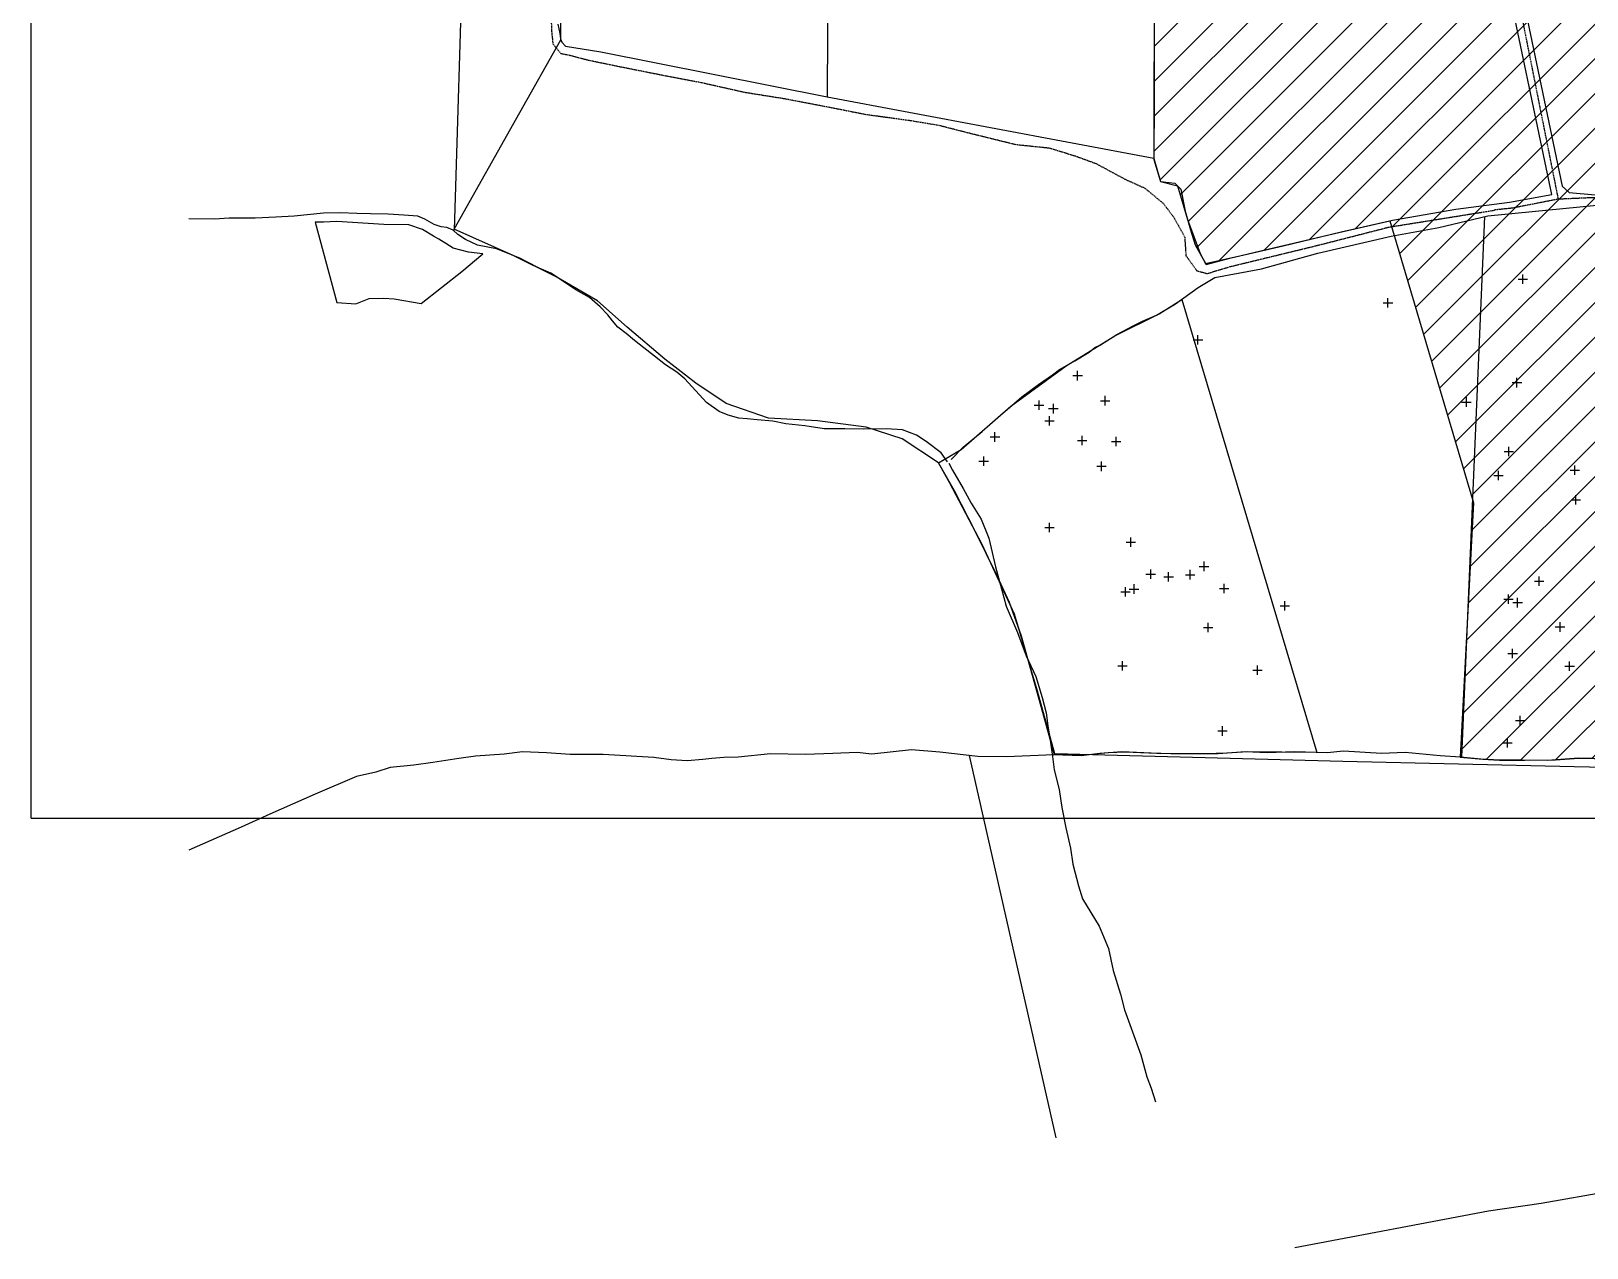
# Model space of a CAD drawing. Header units: feet. Extents: x 442639 to 445151, y 513727 to 516000.
# Drawn here: x 443000 to 443987, y 513727 to 514499 of the extents above; entities that cross this region are included whole.
import ezdxf

# ---------------------------------------------------------------- set-up
doc = ezdxf.new("R2010")
doc.units = ezdxf.units.FT
doc.header["$MEASUREMENT"] = 0
doc.header["$PDMODE"] = 2
doc.header["$PDSIZE"] = 3
doc.linetypes.add('DASHED', pattern=[0.75, 0.5, -0.25])
for name, color, linetype in [('FIELDBOUNDARY', 82, 'CONTINUOUS'), ('FW_AREA97', 8, 'CONTINUOUS'), ('MEDPOT', 72, 'CONTINUOUS'), ('OSGrid', 8, 'CONTINUOUS'), ('PATH', 253, 'DASHED'), ('PDA', 1, 'CONTINUOUS'), ('WATER', 160, 'CONTINUOUS'), ('WOOD', 34, 'CONTINUOUS')]:
    doc.layers.add(name, color=color, linetype=linetype)

msp = doc.modelspace()

# ---------------------------------------------------------------- hatches: boundary and pattern name
at = {"layer": 'FW_AREA97', "ltscale": 100}
h = msp.add_hatch(dxfattribs=at)
h.set_pattern_fill('ANSI31', color=8, scale=125, style=0)
h.paths.add_polyline_path([(443587.98, 515216.42), (443587.01, 515217.52), (443572.6, 515207.83), (443554.94, 515197.49), (443537.91, 515187.54), (443512.94, 515172.36), (443493.96, 515160.98), (443460.41, 515139.8), (443431.98, 515122.34), (443414.9, 515111.47), (443405.38, 515106.05), (443399.1, 515103.48), (443393.6, 515101.23), (443388.41, 515100.39), (443382.73, 515099.19), (443382.07, 515096.91), (443382.4, 515095.15), (443383.54, 515088.92), (443383.56, 515083.88), (443382.19, 515078.12), (443381.03, 515073.43), (443384.22, 515057.63), (443318.71, 515029.56), (443254, 515002.67), (443234.43, 514993.64), (443208.08, 514982), (443180.76, 514970.83), (443151.71, 514959.13), (443125.98, 514948.74), (443135.65, 514903.45), (443139.61, 514884.67), (443178.62, 514701.91), (443209.06, 514703.71), (443226.82, 514704.52), (443230.58, 514708.16), (443242.22, 514710.21), (443252.61, 514710.95), (443261.81, 514711.15), (443272.89, 514709.47), (443279.94, 514710.57), (443284.83, 514712.06), (443293.88, 514712.38), (443306.49, 514711.4), (443312.9, 514711.58), (443321.46, 514712.02), (443331.49, 514712.65), (443343.24, 514714.16), (443419.66, 514722.59), (443437.93, 514724.52), (443451.34, 514726.38), (443463.09, 514728.09), (443474.14, 514729.71), (443483.15, 514730.81), (443493.31, 514731.46), (443499.82, 514717.34), (443505.96, 514717.73), (443516.9, 514718.8), (443528.37, 514721.11), (443537.76, 514722.36), (443555.62, 514723.33), (443565.19, 514722.57), (443571.9, 514721.98), (443575.66, 514722.2), (443577.3, 514722.3), (443621.21, 514712.31), (443656.08, 514706.29), (443682.6, 514701.88), (443707.12, 514697.61), (443718.23, 514696.19), (443714.65, 514598.29), (443713.04, 514556.32), (443712.42, 514504.67), (443712.31, 514456.32), (443712.23, 514418.29), (443716.39, 514403.7), (443727.18, 514401.07), (443733.59, 514379.74), (443741.52, 514358.02), (443744.91, 514351.83), (443767.7, 514356.86), (443784.61, 514360.77), (443804.5, 514365.45), (443826.87, 514370.79), (443845.14, 514375.04), (443861.88, 514378.9), (443915.08, 514200), (443906.52, 514038.62), (443921, 514037.3), (443931.51, 514036.69), (443947.55, 514036.81), (443967.07, 514036.93), (443981.75, 514037.93), (444001.14, 514037.55), (444024.02, 514034.04), (444038.94, 514033.83), (444056.89, 514033.62), (444074.8, 514033.06), (444089.09, 514031.85), (444101.61, 514031.79), (444113.95, 514032.79), (444123.01, 514034.11), (444123.49, 514029.37), (444179.61, 514028.12), (444375.8, 514023.78), (444377.95, 514033.21), (444378.25, 514062.76), (444378.09, 514070.07), (444377.95, 514077.67), (444378.36, 514088.65), (444378.86, 514096.5), (444379.9, 514103.88), (444382.11, 514122.09), (444382.78, 514132.46), (444385.05, 514147.01), (444387.53, 514164.56), (444389.71, 514186.92), (444391.96, 514209.43), (444393.19, 514220.45), (444393.63, 514228.98), (444395.34, 514261.94), (444396.72, 514283.83), (444397.38, 514301.94), (444396.77, 514312.79), (444397.09, 514320.18), (444397.47, 514332.25), (444395.48, 514362.22), (444394.14, 514387.13), (444391.23, 514408.39), (444396.92, 514413.69), (444401.22, 514435.02), (444402.77, 514457.91), (444405.47, 514495.24), (444410.11, 514529.55), (444417.17, 514561.61), (444433.17, 514600.37), (444445.84, 514629.85), (444455.11, 514659.04), (444464.29, 514692.27), (444472.22, 514718.6), (444475.44, 514733.88), (444488.39, 514761.65), (444498.75, 514784.17), (444527.77, 514804.41), (444584.34, 514844.97), (444588.42, 514851.99), (444592.66, 514859.27), (444594.77, 514862.5), (444596.98, 514866.39), (444598.72, 514870.61), (444611.21, 514897.78), (444621.23, 514922.34), (444629.07, 514942.42), (444635.48, 514956.79), (444636.39, 514966.77), (444638.56, 514973.33), (444644.32, 514984.92), (444649.1, 514996.08), (444581.11, 515024.08), (444596.39, 515068.32), (444336.75, 515100), (444319.51, 515100.56), (444303.71, 515101.47), (444281.57, 515103.67), (444245.74, 515107.23), (444205.94, 515110.68), (444194.37, 515112.26), (444162.32, 515117.02), (444139.13, 515119.15), (444119.95, 515119.97), (444093.77, 515121.63), (444085.46, 515122.11), (444057.94, 515138.01), (444004.9, 515142.77), (444002.01, 515131.64), (444000, 515122.42), (443999.07, 515110.47), (443998.89, 515097.84), (443997.84, 515086.91), (443992.67, 515065.27), (443985.83, 515030.17), (443974.5, 514977.22), (443969.91, 514974.09), (443965.16, 514973.73), (443962.39, 514975.36), (443950.05, 514978.69), (443943.97, 514976.45), (443795.15, 514953.04), (443786.9, 514952.36), (443728.66, 514937.26), (443713.62, 514985.75), (443699.92, 514992.36), (443696.24, 515003), (443692.28, 515017.76), (443687.48, 515027.81), (443679.88, 515041.36), (443672.69, 515053.24), (443666.54, 515059.22), (443649.37, 515102.32), (443639.18, 515121.19), (443626.88, 515153.74), (443593.81, 515207.04)])

# ---------------------------------------------------------------- linework, layer by layer
at = {"layer": 'FIELDBOUNDARY', "ltscale": 100}
msp.add_lwpolyline([(443173.67, 514620.01), (443168.56, 514620.01), (443158.71, 514588.27), (443169.65, 514584.62), (443173.3, 514569.29), (443201.03, 514574.4), (443257.22, 514583.16), (443267.44, 514577.32), (443274, 514560.54), (443268.45, 514372.96)], dxfattribs=at)
at = {"layer": 'FIELDBOUNDARY'}
for points in [[(443505.31, 514540.28), (443505.01, 514457.57)], [(443712.5, 514542.34), (443712.23, 514417.77), (443716.39, 514403.7), (443725.57, 514402.65), (443729.31, 514398.98), (443732.17, 514385.04), (443735.37, 514373.08), (443738.51, 514363.53), (443745.3, 514351.12), (443761.17, 514355.35), (443794.19, 514362.99), (443830.94, 514371.77), (443863.67, 514379.31), (443903.78, 514386.33), (443937.75, 514390.66), (443964.73, 514395.5), (443933.17, 514545.91)], [(443941.73, 514542.46), (443971.22, 514400.79), (443975.75, 514396.72), (443992.23, 514395.34), (444012.98, 514398.29), (444031.2, 514399.68), (444064.68, 514404.21), (444084.31, 514406.38), (444111.76, 514409.12), (444142.32, 514412.8), (444177.6, 514417.6), (444198.92, 514419.24), (444220.26, 514421.58), (444238.62, 514424.87), (444252.67, 514422.43), (444271.65, 514421.21), (444287.44, 514420.54), (444300.6, 514418.12), (444316.54, 514414.45), (444335.19, 514412.04), (444354.78, 514411.41), (444365.68, 514411.62), (444380.92, 514413.46), (444398.76, 514416.26)], [(443334.2, 514503.66), (443335.4, 514497.74), (443335.74, 514494.23), (443336.61, 514492.22), (443339.06, 514489.58), (443361.3, 514486.1), (443505.01, 514457.57), (443712.23, 514418.65)], [(443583.71, 514227.45), (443591.25, 514235.23), (443603.22, 514245.32), (443617.73, 514257.98), (443628.39, 514267.3), (443639.02, 514275.02), (443647.92, 514281.17), (443652.28, 514284.49), (443662.17, 514290.12), (443671.16, 514295.47), (443674.71, 514298.51), (443678.34, 514300.25), (443688.75, 514306.77), (443699.44, 514312.39), (443705.09, 514315.3), (443713.85, 514318.95), (443725.98, 514326.14), (443740.35, 514336.5), (443750.86, 514342.82), (443780.55, 514348.42), (443816.22, 514358.42), (443862.69, 514369.03), (443893.09, 514374.71), (443924.11, 514381.99), (443999.73, 514389.41)], [(443907.61, 514038.89), (443922.13, 514381.52)], [(444000.68, 514037.61), (443981.59, 514037.94), (443961.87, 514036.57), (443945.77, 514036.84), (443931.67, 514036.68), (443919.58, 514037.39), (443906.7, 514038.6), (443893.82, 514039.52), (443871.56, 514041.6), (443856.65, 514041.05), (443832.57, 514042.36), (443822.25, 514041.33), (443801.47, 514042.08), (443784.16, 514041.48), (443770.27, 514042.11), (443752.95, 514040.7), (443723.05, 514040.81), (443710.56, 514041.12), (443691.87, 514042.04), (443677.86, 514040.97), (443666.13, 514039.57), (443648.74, 514040.07), (443618.82, 514038.77), (443600.63, 514039.08), (443576.48, 514041.79), (443558.5, 514043.29), (443533.36, 514040.52), (443524.07, 514041.57), (443508.67, 514041.03), (443491.16, 514040.33), (443469.06, 514040.7), (443448.53, 514038.75), (443439.33, 514038.51), (443431.92, 514037.83), (443426.01, 514037.13), (443416.09, 514036.3), (443406.1, 514036.97), (443394.93, 514038.46), (443362.96, 514040.4), (443341.86, 514040.26), (443326.88, 514041.41), (443311.79, 514042.06), (443300.17, 514040.56), (443281.85, 514039.37), (443271.32, 514037.75), (443254.78, 514035.23), (443242.76, 514033.63), (443227.73, 514032.09), (443218.58, 514029.04), (443206.34, 514026.45), (443180.15, 514015.19), (443151.43, 514002.48), (443133.3, 513994.28), (443100.15, 513979.65)], [(443595.03, 514039.71), (443650.14, 513797.26)], [(444001.24, 513763.22), (443957.81, 513755.46), (443924.43, 513750.62), (443801.55, 513727.4)]]:
    msp.add_lwpolyline(points, dxfattribs=at)
at = {"layer": 'FW_AREA97', "color": 8, "ltscale": 100}
msp.add_lwpolyline([(443712.42, 514504.67), (443712.31, 514456.32), (443712.23, 514418.29), (443716.39, 514403.7), (443727.18, 514401.07), (443733.59, 514379.74), (443741.52, 514358.02), (443744.91, 514351.83), (443767.7, 514356.86), (443784.61, 514360.77), (443804.5, 514365.45), (443826.87, 514370.79), (443845.14, 514375.04), (443861.88, 514378.9), (443915.08, 514200), (443906.52, 514038.62), (443921, 514037.3), (443931.51, 514036.69), (443947.55, 514036.81), (443967.07, 514036.93), (443981.75, 514037.93), (444001.14, 514037.55)], dxfattribs=at)
at = {"layer": 'FW_AREA97', "ltscale": 100}
msp.add_lwpolyline([(443729.98, 514329.03), (443815.51, 514041.58), (443793.45, 514041.8), (443777.68, 514041.77), (443771.8, 514042.04), (443758.6, 514041.16), (443744.89, 514040.73), (443729.09, 514040.79), (443714.18, 514041.03), (443703.66, 514041.46), (443694.27, 514041.92), (443683.27, 514041.38), (443668.57, 514039.86), (443649.23, 514040.05), (443640.81, 514070.72), (443628.16, 514115.44), (443620.55, 514136.72), (443612.73, 514153.71), (443598.94, 514182.09), (443585.66, 514207.54), (443575.6, 514225.38), (443589.93, 514233.87), (443621.47, 514261.25), (443656.61, 514286.96), (443687.45, 514305.96), (443715.5, 514319.93)], close=True, dxfattribs=at)
at = {"layer": 'MEDPOT'}
for p in [(443946.25, 514341.9), (443860.72, 514326.82), (443740.2, 514303.4), (443663.88, 514280.67), (443942.55, 514276.2), (443639.37, 514261.91), (443648.47, 514259.72), (443681.29, 514264.77), (443910.47, 514263.93), (443646.04, 514252.01), (443611.43, 514241.77), (443666.75, 514239.51), (443688.27, 514238.91), (443937.43, 514232.54), (443604.27, 514226.35), (443678.96, 514223.13), (443979.29, 514220.72), (443930.78, 514217.25), (443979.84, 514201.85), (443646, 514184.39), (443697.62, 514175.06), (443744.03, 514159.67), (443710.2, 514154.75), (443721.59, 514153.05), (443735.27, 514154.39), (443956.58, 514150.29), (443694.2, 514143.55), (443699.65, 514145.29), (443756.76, 514145.69), (443937.16, 514138.85), (443795.33, 514134.63), (443942.97, 514136.67), (443746.65, 514120.91), (443969.88, 514121.23), (443939.8, 514104.39), (443692.35, 514096.58), (443777.94, 514093.81), (443975.98, 514096.39), (443944.68, 514061.96), (443755.74, 514055.28), (443936.52, 514047.81)]:
    msp.add_point(p, dxfattribs=at)
at = {"layer": 'OSGrid', "ltscale": 100}
for points in [[(443000, 514000), (444000, 514000), (444000, 516000)], [(443000, 514000), (443000, 515900)], [(443000, 514000), (443000, 515000), (445000, 515000)], [(443000, 514000), (444900, 514000)]]:
    msp.add_lwpolyline(points, dxfattribs=at)
at = {"layer": 'PATH'}
for points in [[(443939.71, 514537.78), (443968.22, 514394.84), (443968.58, 514392.54)], [(444023.72, 514394.9), (443968.58, 514392.54), (443939.89, 514386.92), (443928.47, 514385.72), (443927.96, 514385.32), (443861.19, 514374.65), (443816.5, 514363.21), (443760.37, 514349.56), (443745.9, 514345.21), (443739.63, 514347.01), (443732.79, 514356.53), (443731.99, 514368.34), (443725.1, 514380.76), (443718.35, 514389.77), (443706.71, 514399.37), (443694.71, 514404.77), (443675.68, 514414.99), (443662.16, 514419.92), (443645.85, 514424.89), (443624.79, 514427.05), (443595.21, 514434.35), (443576, 514439.27), (443557.85, 514442.28), (443529.52, 514446.16), (443507.49, 514450.53), (443478.39, 514456.12), (443452.96, 514460.15), (443425.56, 514466.32), (443402.94, 514470.6), (443372.24, 514476.72), (443352.81, 514480.75), (443342.46, 514483.52), (443336.18, 514484.83), (443331.18, 514490.91), (443330.42, 514498.92), (443330.13, 514505.63)]]:
    msp.add_lwpolyline(points, dxfattribs=at)
at = {"layer": 'PDA', "ltscale": 100}
msp.add_lwpolyline([(444165.32, 514028.44), (443978.78, 514032.57), (443832.19, 514035.82), (443649.45, 514040.85), (443638.31, 514080.48), (443623.75, 514129.43), (443603.23, 514173.48), (443582.67, 514212.84), (443575.59, 514225.41), (443552.63, 514240.65), (443529.77, 514248.06), (443498.79, 514251.97), (443467.68, 514253.7), (443440.85, 514263.01), (443421.58, 514275.98), (443401.92, 514291.14), (443378.09, 514311.35), (443359.37, 514328.06), (443333, 514343.4), (443305.78, 514356.93), (443268.47, 514373.59), (443310, 514447.53), (443336.01, 514493.61), (443335.75, 514525.71)], dxfattribs=at)
at = {"layer": 'WATER'}
for points in [[(443581.29, 514226), (443577.39, 514231.66), (443567.81, 514238.82), (443561.58, 514242.93), (443552.74, 514246.38), (443542.45, 514246.95), (443527.74, 514246.8), (443516.25, 514246.99), (443503.15, 514246.82), (443490.78, 514248.73), (443478.7, 514250.13), (443470.43, 514251.67), (443460.65, 514252.63), (443454.16, 514253.24), (443448.97, 514253.73), (443442.2, 514255.55), (443436.54, 514257.84), (443428.34, 514263.68), (443414.59, 514278.71), (443409.66, 514282.79), (443402.34, 514287.42), (443395.43, 514292.93), (443388.62, 514298.25), (443382.7, 514302.95), (443377.58, 514307.44), (443372.14, 514311.33), (443368.82, 514315.48), (443365.88, 514319.13), (443360.97, 514324.32), (443354.27, 514330.23), (443345.55, 514335.08), (443337.64, 514340.31), (443329.63, 514345.64), (443322.18, 514348.87), (443314.55, 514352.8), (443310.49, 514354.97), (443304.73, 514357.37), (443295.29, 514361.02), (443283.13, 514363.43), (443275.59, 514366.96), (443270.65, 514370.24), (443267.69, 514372.99), (443263.62, 514374.66), (443260.13, 514375.12), (443255.75, 514376.49), (443249.71, 514379.99), (443245.34, 514381.87), (443236.45, 514382.42), (443226.57, 514383.09), (443215.37, 514383.27), (443206.57, 514383.42), (443196.18, 514384), (443185.58, 514383.78), (443166.95, 514381.79), (443155.24, 514381.19), (443142.03, 514380.62), (443125.63, 514380.49), (443116.32, 514379.85), (443100.12, 514380.12)], [(443582.08, 514225.18), (443584.5, 514220.74), (443591.2, 514209.03), (443596.25, 514199.84), (443602.57, 514189.54), (443607.57, 514177.65), (443611.66, 514159.29), (443615.53, 514145.42), (443618.54, 514134.37), (443625.76, 514117.65), (443631.31, 514102.96), (443637.28, 514089.86), (443641.46, 514076.49), (443643.9, 514066.85), (443644.95, 514058.43), (443646.4, 514049.4), (443647.2, 514043.59), (443647.92, 514038.98), (443649.08, 514030.56), (443652.07, 514018.21), (443653.88, 514006.68), (443656.36, 513993.74), (443659.24, 513980.89), (443660.77, 513970.87), (443664.34, 513957.11), (443667, 513948.86), (443677.5, 513931.49), (443683.46, 513917.19), (443686.33, 513903.34), (443691.07, 513888.36), (443693.5, 513878.32), (443698.67, 513864.43), (443703.92, 513849.94), (443707.79, 513835.98), (443710.57, 513828.73), (443713.22, 513820.09)]]:
    msp.add_lwpolyline(points, dxfattribs=at)
at = {"layer": 'WOOD'}
msp.add_lwpolyline([(443180.28, 514377.97), (443194.02, 514327.04), (443205.9, 514326.14), (443214.46, 514329.59), (443223.77, 514329.84), (443230.36, 514329.32), (443247.51, 514326.33), (443273.25, 514346.7), (443286.54, 514357.97), (443277.55, 514358.92), (443267.8, 514361.49), (443263.15, 514364.37), (443258.7, 514367.24), (443255.33, 514369.2), (443248.3, 514373.32), (443239.65, 514376.26), (443223.76, 514376.53), (443193.89, 514378.34), (443185.48, 514378.08)], close=True, dxfattribs=at)

doc.saveas('drawing.dxf')
